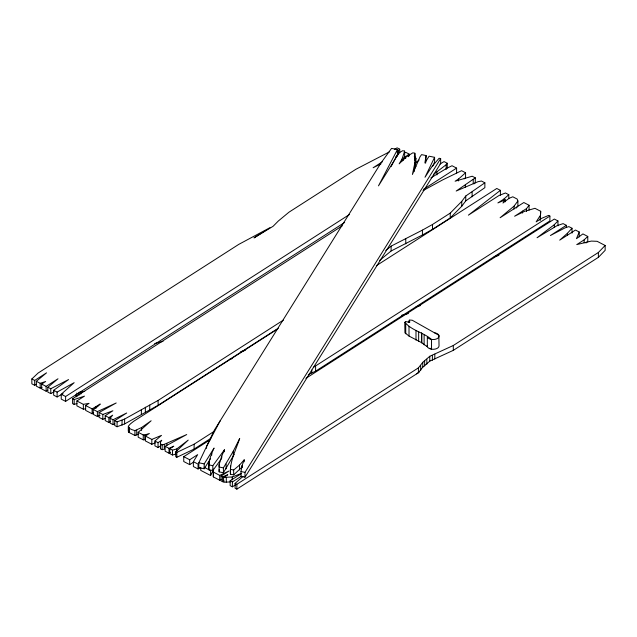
<?xml version="1.0" encoding="UTF-8"?>
<svg xmlns="http://www.w3.org/2000/svg" width="637" height="637" viewBox="0 0 637 637"><rect width="100%" height="100%" fill="white"/><g stroke="black" fill="none" stroke-linecap="round" stroke-linejoin="round"><path stroke-width="0.96" d="M221.421 479.446L219.725 480.242L213.331 476.914L213.363 469.111M242.442 466.666L233.668 474.883L230.419 474.207C229.487 461.626 235.905 450.072 239.695 438.455L233.293 451.235L223.404 467.884L223.404 472.75L219.16 471.866L219.128 469.477M230.419 474.207L230.594 465.989M277.66 328.971L133.81 421.208C128.451 425.285 124.852 427.817 134.917 430.62L141.573 427.554L151.136 420.778L138.181 432.316L138.181 437.181L143.253 439.817L144.917 439.753L144.917 434.896L149.369 433.502L145.379 436.058L145.379 440.923L151.829 444.276L155.34 442.811M138.34 434.155L134.917 435.477L129.072 432.443L128.363 431.05M221.517 458.672L212.83 470.552L208.864 469.724C208.124 462.112 210.871 454.818 214.072 448.05L204.198 463.895L204.198 468.76L198.816 467.638L198.816 462.773L214.35 430.158L380.854 163.144L391.556 148.381L397.416 149.599L397.416 154.465L391.11 166.552M208.864 469.724L209.127 461.674M540.184 220.521L540.702 211.301L534.953 208.307L524.538 211.349L514.6 216.238L526.552 208.57L529.068 205.249L523.821 202.526L500.109 217.735L514.075 206.117L517.889 200.981L517.156 199.062L512.793 196.793L509.067 198.322L502.967 203.012L505.332 199.851L505.332 201.802M540.287 219.646L540.702 211.301M397.416 149.599L378.482 185.861L399.12 152.769L402.703 150.698L404.646 151.104L402.035 159.059L399.144 163.86L406.271 156.901L412.864 152.808L414.854 153.222L415.069 161.981L412.402 174.474L419.966 156.909L421.567 154.624L426.121 155.571L424.887 162.929L429.099 156.184L434.593 157.331L434.593 162.188L432.507 166.52M425.659 163.191L426.121 155.571M434.593 157.331L424.99 177.253L432.045 166.432L439.116 158.271L440.653 158.589L440.653 163.454L244.982 477.232L240.993 476.404L240.993 471.539L242.06 465.583L244.186 459.85L239.536 465.058L233.668 470.018L233.668 474.883M409.193 322.338L409.368 320.037L412.219 320.228L438.837 335.269L439.036 345.851A5.956 3.44 0 0 1 433.861 349.267A5.956 3.44 0 0 1 427.323 346.743L421.527 342.618L409.01 336.057L405.22 333.04L405.005 322.306L406.016 321.589L409.193 322.338L409.902 321.964L409.384 321.319M414.042 171.648L415.069 166.838L415.069 161.981M219.16 471.866L219.128 464.62L221.748 456.044L224.407 449.849L224.407 451.792M403.197 160.389L404.646 155.969L404.646 151.104M415.045 160.986L415.913 158.374L415.475 157.379L414.233 156.726M305.887 378.362L554.333 219.056L557.956 220.943L554.301 224.694L537.047 237.744L557.128 225.617L563.116 223.627L566.349 225.307L550.408 235.523L565.003 227.895L568.857 226.613L572.018 228.253L567.408 233.293L559.716 240.133L575.458 230.037L579.224 231.995L576.461 238.684L582.911 233.914L587.776 236.446L587.776 241.304L585.952 243.023M223.404 472.75L234.145 454.396M200.719 467.447L200.719 470.361L210.608 475.505L213.411 470.042M220.267 420.659L206.579 446.465L206.579 448.408M200.559 467.383L198.067 468.983L193.377 466.547L193.377 461.682L197.653 454.651L189.683 459.763L189.683 464.628L183.751 461.538L183.751 456.681L210.521 439.514M204.198 468.76L210.433 458.751M244.982 477.232L244.982 472.375L440.653 158.589M170.605 452.493L169.012 453.21L165.118 451.179L165.118 446.322L186.729 434.545L164.282 444.339L164.282 449.204L162.18 449.65L160.484 448.774L160.452 442.285L161.758 440.271L158.048 442.643L158.048 447.508L154.934 445.892L154.934 441.027L161.487 435.382L151.829 439.411L145.379 436.058M540.184 215.656L536.171 221.859L541.737 218.292L548.592 215.402L549.89 216.078L549.89 220.935L315.594 371.172L308.284 374.644M243.071 476.341L235.093 483.372L235.093 488.229L236.86 489.144L236.86 484.287L418.413 367.868L422.777 362.326L429.776 356.282L453.305 345.493L598.382 252.475L605.15 245.476L597.132 241.312L591.303 241.089L576.764 244.6L584.129 239.878L587.776 236.446M236.86 489.144L418.413 372.733L422.777 367.191L429.776 361.139L453.305 350.358L598.382 257.34L605.15 250.341L605.15 245.476M212.83 470.552L212.83 465.687L224.407 449.849M516.257 208.044L517.889 205.847L517.889 200.981M385.775 250.5L391.11 246.129L422.427 230.116L432.515 224.471L450.232 213.116L461.761 201.372L465.758 196.005L484.868 182.811L481.429 181.019L477.997 181.696L456.196 191.036L475.298 177.834L472.192 176.218L455.105 181.219L458.56 179.005L465.567 172.778L461.57 170.692L442.651 179.905L423.048 190.598M379.684 260.358L391.11 250.986L422.427 234.981L432.515 229.336L450.232 217.981L461.761 206.229L465.758 200.87L484.868 187.668L484.868 182.811M433.67 174.283L446.139 164.744L447.254 163.255L444.069 161.599L439.952 164.02M114.732 423.788L113.028 424.632L110.137 423.127L110.137 418.27L112.669 415.157L108.855 417.601L108.855 422.466L105.201 420.563L105.201 415.706L112.876 410.777L102.828 414.472L99.077 412.521L99.077 417.378L102.828 419.329L105.567 418.326M396.819 151.94L399.71 149.177L397.162 147.856L394.526 149.217M100.065 415.26L97.373 416.494L93.209 414.329L93.209 409.472L97.756 406.494L100.256 404.009L92.118 408.898L92.118 413.763L85.637 410.395L85.637 405.53L89.053 403.348L83.351 404.344L76.886 400.984L76.886 405.849L83.351 409.209L85.254 408.874M404.535 152.745L405.992 152.45L409.113 154.066L403.874 157.92M415.133 163.239L419.082 160.054M36.269 384.286L34.693 385.297L31.85 383.824L31.85 378.959L38.124 373.027L238.724 244.401L269.937 227.68L253.996 237.896L273.106 226.278L278.361 220.975L288.991 212.177L355.892 169.275L389.255 151.956M210.839 438.344L194.118 449.061L176.839 457.278L175.732 456.697L175.732 451.84L188.21 440.119L176.744 448.958L172.484 450.144L169.792 448.751L169.792 453.608L172.484 455.009L175.892 454.062M344.649 222.448L65.611 401.374L61.24 399.104L61.24 394.239L74.155 382.686L57.107 392.089L53.651 390.29L68.573 379.572L50.769 388.713L47.815 387.264L57.991 378.784L46.135 386.388L46.135 391.245L41.66 388.92L41.66 384.063L45.649 381.507L40.187 383.291L36.341 381.292L46.549 372.828L34.693 380.432L34.693 385.297M464.166 178.886L465.567 177.635L465.567 172.778M505.332 199.851L497.879 202.916L503.859 199.086L508.788 194.707L505.452 192.971L499.074 195.487L468.386 215.163L500.395 190.344L496.78 188.472L376.348 265.693M473.92 183.902L475.298 182.7L475.298 177.834M416.67 373.847L419.257 371.873M382.272 161.87L373.123 167.746L381.006 163.876M46.135 391.245L47.719 390.234M414.361 167.611L415.953 166.591M65.611 401.374L65.611 396.509L349.506 214.478M76.981 403.492L74.171 404.431L72.578 403.611L72.578 398.746L342.22 225.856M76.886 400.984L84.474 396.118L74.171 399.574L72.578 398.746M431.002 177.803L446.593 168.375L452.031 165.739L456.602 168.112L456.602 172.977M423.565 189.3L456.602 168.112M92.118 413.763L93.663 412.776M108.855 422.466L110.384 421.487M278.321 328.206L158.111 405.283L124.621 423.923L117.081 426.742L114.74 425.524L114.74 420.659L126.691 412.999L113.028 419.767L110.137 418.27M114.74 420.659L117.081 421.877L124.621 419.066L158.111 400.418L283.513 320.013M158.048 447.508L161.01 445.605M169.792 448.751L173.774 446.195L169.012 448.344L165.118 446.322M175.732 451.84L176.839 452.413L194.118 444.196L213.339 431.87M313.316 367.382L549.89 216.078M189.683 464.628L193.672 462.072M224.328 480.999L222.576 481.723L221.095 480.951L221.095 476.094L229.065 470.982L219.725 475.377L213.331 472.057L213.331 476.914M230.252 481.93L223.611 482.257L223.611 477.4L227.831 474.692L222.576 476.858L221.095 476.094M235.714 484.701L232.394 486.827L230.148 485.657L230.148 480.792L241.304 473.641M232.394 486.827L232.394 481.962L241.519 476.118M99.077 412.521L116.205 402.966L97.373 411.637L93.209 409.472M53.651 390.29L53.651 395.155L57.107 396.955L63.071 393.658M47.815 387.264L47.815 392.121L50.769 393.578L54.161 391.835M395.888 156.606L397.615 155.834M223.611 477.4L232.226 476.978L241.2 473.482M36.341 381.292L36.341 386.157L40.187 388.156L42.01 387.559M403.301 158.868L405.904 158.08M154.695 343.51L163.024 341.384M494.185 256.655L498.914 255.445M240.698 351.592L245.317 350.414M416.12 306.716L420.356 305.633M229.264 359.379L232.155 358.639M401.708 315.267L408.444 313.539M160.452 442.285L160.484 443.909L162.18 444.793L164.282 444.339M79.02 395.219L79.02 392.296L84.737 391.373M408.269 321.988L409.288 321.828M138.181 432.316L143.253 434.952L144.917 434.896M198.816 462.773L204.198 463.895M208.864 464.867L212.83 465.687M223.404 467.884L219.16 467.009L219.128 464.62M230.419 469.342L233.668 470.018M240.993 471.539L244.982 472.375M405.005 322.306C411.311 330.476 423.716 332.506 431.536 339.449L431.536 349.18L429.856 348.192M154.934 441.027L158.048 442.643M85.637 405.53L92.118 408.898M105.201 415.706L108.855 417.601M183.751 456.681L189.683 459.763M193.377 461.682L198.067 464.118L198.067 468.983M204.015 467.216L210.608 470.639L210.608 475.505M230.148 480.792L232.394 481.962M235.093 483.372L236.86 484.287M31.85 378.959L34.693 380.432M41.66 384.063L46.135 386.388M61.24 394.239L65.611 396.509M75.421 395.02L76.384 396.278M427.124 345.851L427.323 346.743L427.323 337.021A5.956 3.44 0 0 0 433.861 339.537A5.956 3.44 0 0 0 439.036 336.129L438.829 335.237A5.956 3.44 0 0 0 434.617 332.809M414.902 160.03L414.854 153.222M414.998 163.924L415.069 166.838M160.452 447.142L160.484 448.774M598.382 252.475L598.382 257.34M584.129 239.878L584.129 242.801M579.224 231.995L579.224 236.86M572.018 228.253L572.018 233.11M567.408 233.293L567.408 235.236M566.349 225.307L566.349 227.25M557.956 220.943L557.956 225.809M554.301 224.694L554.301 227.608M529.068 205.249L529.068 210.114M526.552 208.57L526.552 211.492M522.571 211.126L522.571 213.069M514.075 206.117L514.075 209.032M508.788 194.707L508.788 198.601M503.859 199.086L503.859 201.029M500.395 190.344L500.395 195.209M473.235 179.634L473.235 183.528M472.113 191.936L472.113 196.793M465.758 196.005L465.758 200.87M465.297 185.2L465.297 187.151M461.761 201.372L461.761 206.229M458.56 179.005L458.56 180.948M453.305 345.493L453.305 350.358M450.232 213.116L450.232 217.981M447.254 163.255L447.254 168.112M446.139 164.744L446.139 169.601M436.902 171.99L436.902 174.904M434.808 354.164L434.808 359.021M432.515 224.471L432.515 229.336M432.388 355.358L432.388 360.224M429.776 356.282L429.776 361.139M426.838 359.276L426.838 364.133M424.656 361.123L424.656 365.988M424.115 335.126L424.115 344.856M422.777 362.326L422.777 367.191M422.427 230.116L422.427 234.981M421.853 333.239L421.853 342.961M421.527 332.888L421.527 342.618M420.691 365.55L420.691 370.408M418.652 331.654L418.652 341.376M418.413 367.868L418.413 372.733M415.913 158.374L415.913 163.231M415.993 330.396L415.993 340.126M409.113 154.066L409.113 156.009M409.193 320.284L409.193 322.226M409.01 326.335L409.01 336.057M408.413 154.759L408.413 156.71M405.769 238.971L405.769 243.836M405.729 324.018L405.729 333.74M405.243 321.916L405.22 333.04M402.035 159.059L402.035 161.01M399.71 149.177L399.71 153.071M398.38 150.794L398.38 154.68M391.11 246.129L391.11 250.986M315.594 366.307L315.594 371.172M311.804 370.049L311.804 372.964M244.186 459.85L244.186 461.793M242.06 465.583L242.06 467.526M239.536 465.058L239.536 469.923M233.293 451.235L233.293 456.1M232.226 476.978L232.226 479.9M226.294 477.256L226.294 482.113M226.119 464.007L226.119 468.872M222.576 476.858L222.576 481.723M221.748 456.044L221.748 457.987M219.725 475.377L219.725 480.242M211.731 453.265L211.731 455.216M194.118 444.196L194.118 449.061M176.744 448.958L176.744 451.88M176.839 452.413L176.839 457.278M172.484 450.144L172.484 455.009M169.012 448.344L169.012 453.21M166.838 443.519L166.838 445.462M162.18 444.793L162.18 449.65M158.111 400.418L158.111 405.283M151.829 439.411L151.829 444.276M149.743 405.084L149.743 409.941M145.355 407.186L145.355 412.051M143.253 434.952L143.253 439.817M141.573 427.554L141.573 430.477M141.366 409.742L141.366 414.607M136.732 430.158L136.732 435.023M134.917 430.62L134.917 435.477M129.072 427.578L129.072 432.443M128.817 427.355L128.817 432.212M128.594 427.053L128.594 431.918M128.419 426.623L128.419 431.488M128.363 426.185L128.356 431.185M124.621 419.066L124.621 423.923M122.049 420.261L122.049 425.126M117.081 421.877L117.081 426.742M113.028 419.767L113.028 424.632M102.828 414.472L102.828 419.329M97.373 411.637L97.373 416.494M95.98 406.422L95.98 408.373M83.351 404.344L83.351 409.209M80.851 392.129L80.851 394.08M76.87 393.021L76.87 396.907M74.171 399.574L74.171 404.431M57.107 392.089L57.107 396.955M50.769 388.713L50.769 393.578M40.187 383.291L40.187 388.156"/></g></svg>
